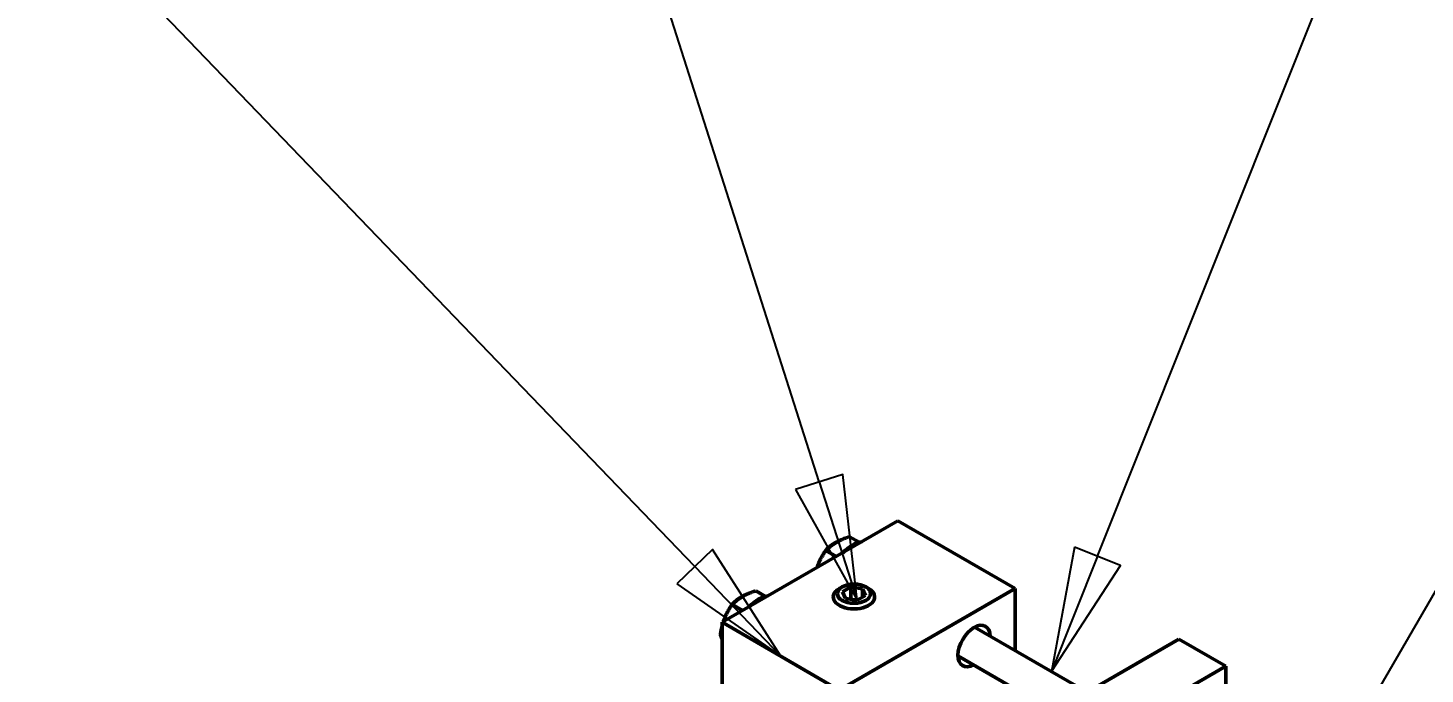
# Model space of a CAD drawing. Header units: millimetres. Extents: x -1492 to 2520, y -1551 to 1782.
# Drawn here: x 1545.7 to 1714.4, y 1413.4 to 1491.3 of the extents above; entities that cross this region are included whole.
import ezdxf

# ---------------------------------------------------------------- set-up
doc = ezdxf.new("R2010")
doc.units = ezdxf.units.MM
doc.header["$LTSCALE"] = 6
doc.layers.add('Symbol (ISO)', color=7, linetype='Continuous', lineweight=25)
doc.layers.add('Visible (ISO)', color=7, linetype='Continuous', lineweight=50)
doc.styles.add('Note Text (ISO)', font='tahoma.ttf')

# ---------------------------------------------------------------- blocks, each defined once
blk = doc.blocks.new('Balloon2')
at = {"layer": 'Symbol (ISO)'}
for p, q in [((254.201, 260.472), (254.041, 260.472)), ((271.037, 237.721), (257.828, 251.452)), ((254.201, 249.972), (254.041, 249.972)), ((271.397, 238.067), (270.677, 237.374)), ((272.77, 235.919), (271.397, 238.067)), ((271.037, 237.721), (272.77, 235.919)), ((270.677, 237.374), (272.77, 235.919))]:
    blk.add_line(p, q, dxfattribs=at)
at = {"layer": 'Symbol (ISO)', "flags": 128}
blk.add_lwpolyline([(270.677, 237.374), (272.77, 235.919), (271.397, 238.067), (270.677, 237.374)], dxfattribs=at)
at = {"layer": 'Symbol (ISO)'}
for centre, start, end in [((254.041, 255.222), 90, 270), ((254.201, 255.222), 270, 90)]:
    blk.add_arc(centre, 5.25, start, end, dxfattribs=at)
blk.add_solid([(270.677, 237.374), (272.77, 235.919), (271.397, 238.067), (270.677, 237.374)], dxfattribs=at)
at = {"layer": 'Symbol (ISO)', "insert": (254.121, 255.259), "char_height": 3.5, "attachment_point": 5, "style": 'Note Text (ISO)'}
blk.add_mtext('015', dxfattribs=at)
blk = doc.blocks.new('Balloon3')
at = {"layer": 'Symbol (ISO)'}
for p, q in [((273.546, 239.424), (264.548, 267.624)), ((274.022, 239.576), (273.069, 239.272)), ((274.306, 237.043), (274.022, 239.576)), ((273.546, 239.424), (274.306, 237.043)), ((273.069, 239.272), (274.306, 237.043))]:
    blk.add_line(p, q, dxfattribs=at)
at = {"layer": 'Symbol (ISO)', "flags": 128}
blk.add_lwpolyline([(273.069, 239.272), (274.306, 237.043), (274.022, 239.576), (273.069, 239.272)], dxfattribs=at)
at = {"layer": 'Symbol (ISO)'}
blk.add_solid([(273.069, 239.272), (274.306, 237.043), (274.022, 239.576), (273.069, 239.272)], dxfattribs=at)
blk = doc.blocks.new('Balloon4')
at = {"layer": 'Symbol (ISO)'}
blk.add_line((284.706, 235.09), (294.703, 252.333), dxfattribs=at)
blk = doc.blocks.new('Balloon27')
at = {"layer": 'Symbol (ISO)'}
for p, q in [((279.146, 237.93), (290.244, 265.725)), ((278.681, 238.115), (278.219, 235.608)), ((279.146, 237.93), (278.219, 235.608)), ((279.61, 237.744), (278.681, 238.115)), ((278.219, 235.608), (279.61, 237.744))]:
    blk.add_line(p, q, dxfattribs=at)
at = {"layer": 'Symbol (ISO)', "flags": 128}
blk.add_lwpolyline([(278.681, 238.115), (278.219, 235.608), (279.61, 237.744), (278.681, 238.115)], dxfattribs=at)
at = {"layer": 'Symbol (ISO)'}
blk.add_solid([(278.681, 238.115), (278.219, 235.608), (279.61, 237.744), (278.681, 238.115)], dxfattribs=at)

msp = doc.modelspace()

# ---------------------------------------------------------------- linework, layer by layer
at = {"layer": 'Visible (ISO)'}
for p, q in [((1650.76, 1431.85), (1629.55, 1419.6)), ((1664.91, 1423.68), (1650.76, 1431.85)), ((1646.08, 1429.26), (1644.92, 1429.93)), ((1643.32, 1427.55), (1642.06, 1428.28)), ((1634.77, 1422.73), (1633.6, 1423.4)), ((1644.04, 1423.88), (1643.69, 1423.68)), ((1664.91, 1423.68), (1643.69, 1411.43)), ((1644.07, 1423.28), (1645.09, 1423.87)), ((1644.44, 1422.47), (1644.07, 1423.28)), ((1645.83, 1422.26), (1644.44, 1422.47)), ((1645.09, 1423.87), (1646.48, 1423.65)), ((1645.09, 1422.37), (1645.09, 1423.87)), ((1646.85, 1422.84), (1645.83, 1422.26)), ((1646.48, 1423.65), (1646.85, 1422.84)), ((1646.48, 1422.63), (1646.48, 1423.65)), ((1646.88, 1423.88), (1647.23, 1423.68)), ((1664.91, 1416.19), (1664.91, 1423.68)), ((1632.01, 1421.02), (1630.75, 1421.75)), ((1629.55, 1419.6), (1629.55, 1400.88)), ((1643.69, 1411.43), (1629.55, 1419.6)), ((1660.01, 1419.02), (1676.46, 1409.52)), ((1629.55, 1417.93), (1629.32, 1418.07)), ((1673.62, 1411.16), (1684.7, 1417.56)), ((1684.7, 1417.56), (1690.36, 1414.3)), ((1658.01, 1415.55), (1674.46, 1406.06)), ((1681.14, 1408.97), (1690.36, 1414.3)), ((1690.36, 1414.3), (1690.36, 1403.54))]:
    msp.add_line(p, q, dxfattribs=at)
for centre, major_axis, start_param, end_param in [((1645.25, 1425.23), (2.25, 3.9), 0.41819, 1.152606), ((1633.93, 1418.7), (2.25, 3.9), 0.41819, 1.152606), ((1645.46, 1422.66), (-2.5, 0), 5.497787, 10.210176), ((1659.96, 1416.74), (-1.38, -2.38), 2.385136, 7.039642)]:
    msp.add_ellipse(centre, major_axis=major_axis, ratio=0.57735, start_param=start_param, end_param=end_param, dxfattribs=at)
msp.add_ellipse((1645.46, 1423.06), major_axis=(-2.01, 0), ratio=0.57735, dxfattribs=at)
for points, weights in [([(1643.27, 1429.23), (1642.6, 1428.85), (1642.06, 1428.28)], [1, 1.0379548493, 1]), ([(1644.92, 1429.93), (1643.93, 1429.62), (1643.27, 1429.23)], [1, 1.0379548493, 1]), ([(1642.06, 1428.28), (1641.46, 1427.42), (1641.12, 1426.57)], [1, 1.0379548493, 1]), ([(1641.12, 1426.57), (1641.06, 1426.39), (1641, 1426.21)], [1, 1.00763445686, 1.01219763652]), ([(1631.95, 1422.7), (1631.29, 1422.32), (1630.75, 1421.75)], [1, 1.0379548493, 1]), ([(1633.6, 1423.4), (1632.62, 1423.08), (1631.95, 1422.7)], [1, 1.0379548493, 1]), ([(1630.75, 1421.75), (1630.14, 1420.89), (1629.81, 1420.03)], [1, 1.0379548493, 1]), ([(1629.55, 1419.23), (1629.41, 1418.7), (1629.32, 1418.07)], [1.01871375822, 1.02121432204, 1]), ([(1629.81, 1420.03), (1629.74, 1419.86), (1629.68, 1419.67)], [1, 1.00763445686, 1.01219763652]), ([(1629.32, 1418.07), (1629.41, 1417.83), (1629.55, 1417.58)], [1, 1.02121432204, 1.01871375822])]:
    msp.add_rational_spline(points, weights, degree=2, dxfattribs=at)

# ---------------------------------------------------------------- block references
at = {"layer": 'Symbol (ISO)', "xscale": 6, "yscale": 6, "zscale": 6}
for name in ['Balloon3', 'Balloon27', 'Balloon4', 'Balloon2']:
    msp.add_blockref(name, (0, 0), dxfattribs=at)

doc.saveas('drawing.dxf')
